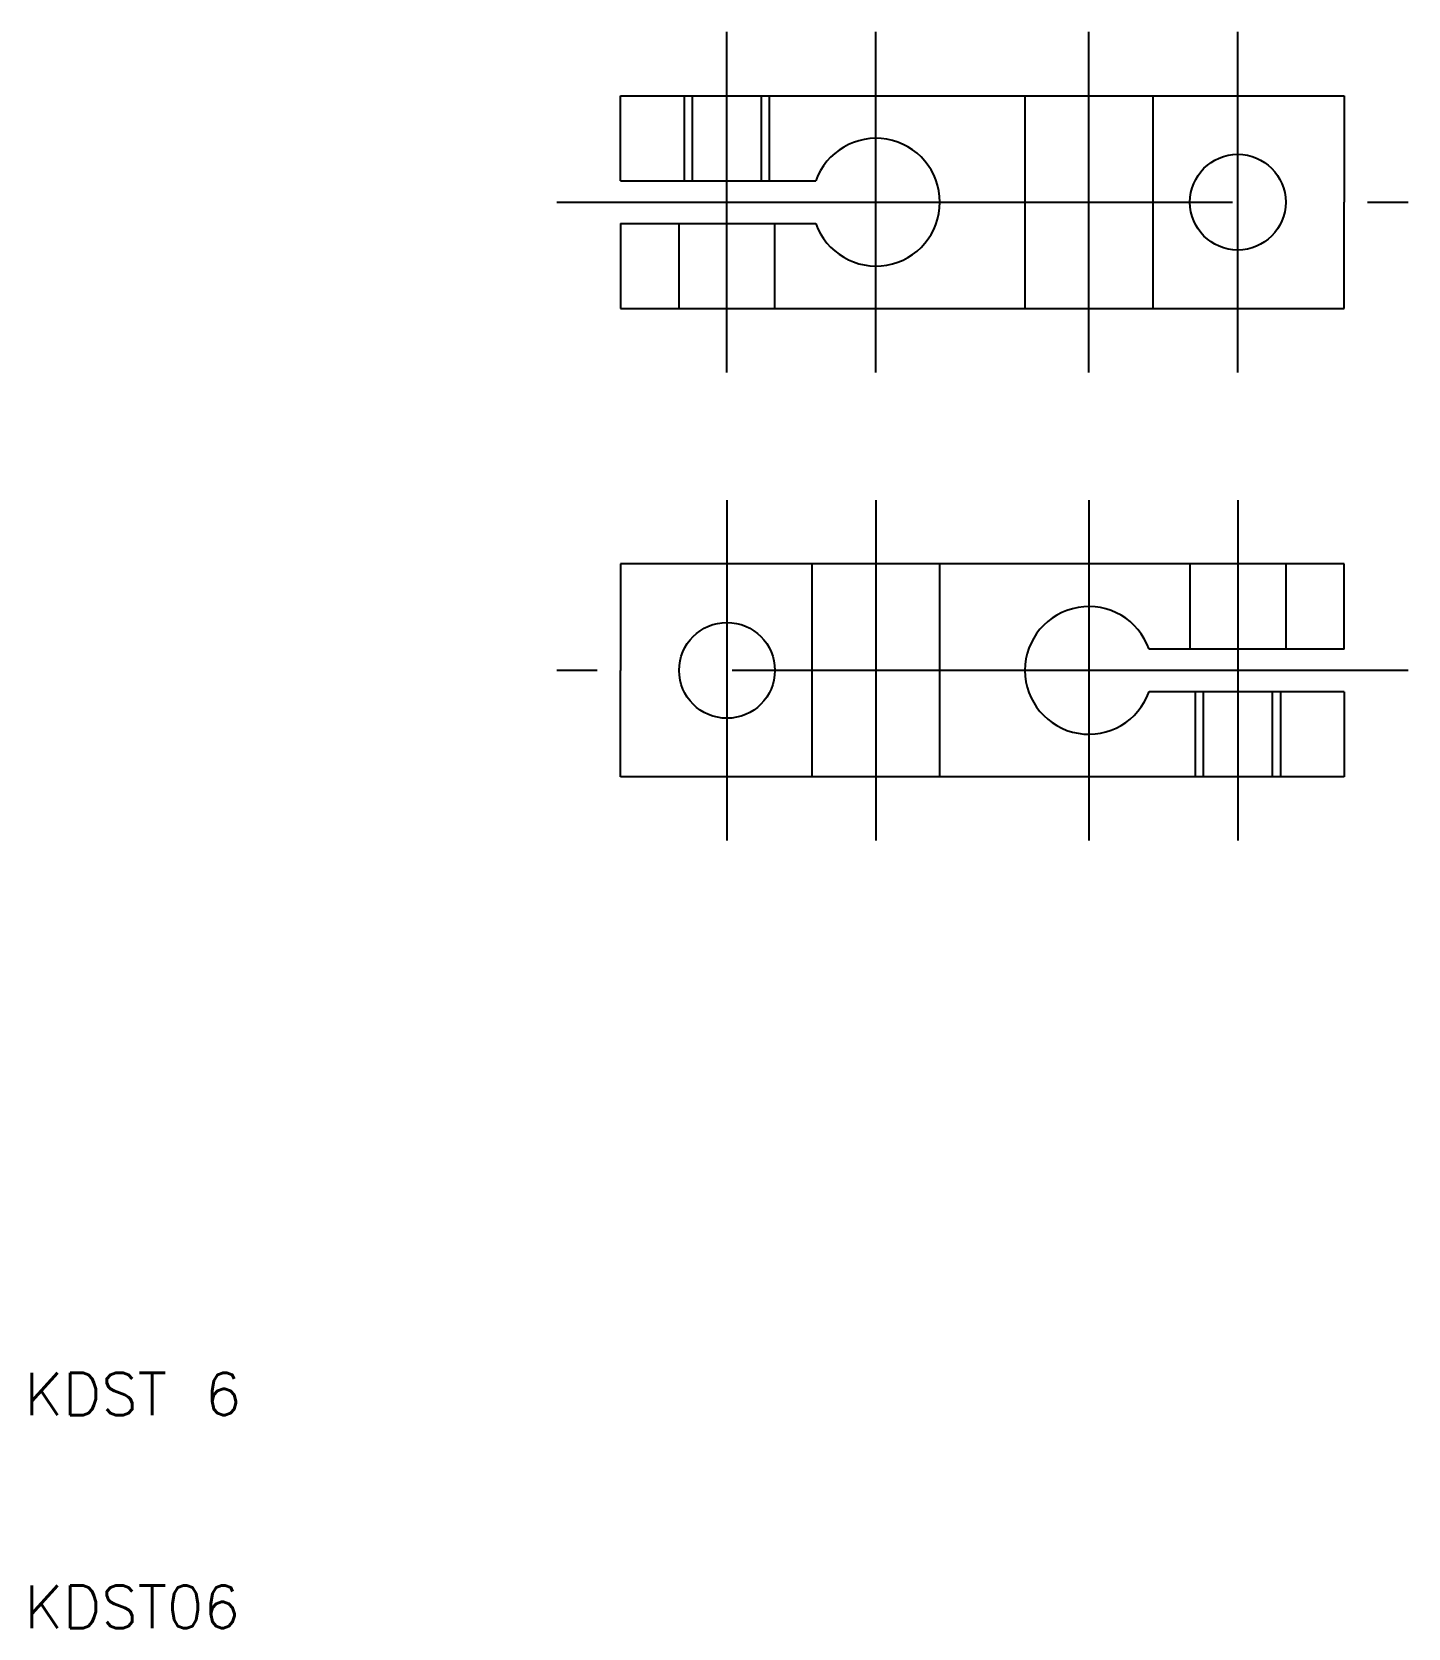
# Model space of a CAD drawing. Extents: x 10.3 to 75, y 10 to 85.
import ezdxf

# ---------------------------------------------------------------- set-up
doc = ezdxf.new("R2010")
doc.units = 0
doc.linetypes.add('CENTER', pattern=[50.8, 31.75, -6.35, 6.35, -6.35])
doc.linetypes.add('DASHED', pattern=[19.05, 12.7, -6.35])
doc.layers.get('0').update_dxf_attribs({"linetype": 'CONTINUOUS'})
doc.layers.add('CENTER', color=1, linetype='CENTER')
doc.styles.get("Standard").update_dxf_attribs({"font": 'txt.shx'})

msp = doc.modelspace()

# ---------------------------------------------------------------- linework, layer by layer
for p, q in [((38, 82), (72, 82)), ((38, 78), (38, 82)), ((72, 82), (72, 77)), ((38, 78), (47.172, 78)), ((72, 72), (72, 77)), ((38, 76), (38, 72)), ((38, 76), (47.172, 76)), ((38, 72), (72, 72)), ((38, 60), (38, 55)), ((72, 60), (38, 60)), ((72, 56), (72, 60)), ((72, 56), (62.828, 56)), ((38, 50), (38, 55)), ((72, 54), (62.828, 54)), ((72, 54), (72, 50)), ((72, 50), (38, 50))]:
    msp.add_line(p, q)
at = {"color": 3, "linetype": 'DASHED'}
for p, q in [((41, 78), (41, 82)), ((41.379, 78), (41.379, 82)), ((44.621, 78), (44.621, 82)), ((45, 78), (45, 82)), ((57, 82), (57, 72)), ((63, 82), (63, 72)), ((40.75, 72), (40.75, 76)), ((45.25, 72), (45.25, 76)), ((47, 50), (47, 60)), ((53, 50), (53, 60)), ((64.75, 60), (64.75, 56)), ((69.25, 60), (69.25, 56)), ((65, 54), (65, 50)), ((65.379, 54), (65.379, 50)), ((68.621, 54), (68.621, 50)), ((69, 54), (69, 50))]:
    msp.add_line(p, q, dxfattribs=at)
for centre in [(67, 77), (43, 55)]:
    msp.add_circle(centre, 2.25)
for centre, start, end in [((50, 77), 199.47122, 160.52878), ((60, 55), 19.47122, 340.52878)]:
    msp.add_arc(centre, 3, start, end)
at = {"layer": 'CENTER'}
for p, q in [((43, 69), (43, 85)), ((50, 69), (50, 85)), ((60, 69), (60, 85)), ((67, 69), (67, 85)), ((35, 77), (75, 77)), ((43, 63), (43, 47)), ((50, 63), (50, 47)), ((60, 63), (60, 47)), ((67, 63), (67, 47)), ((75, 55), (35, 55))]:
    msp.add_line(p, q, dxfattribs=at)

# ---------------------------------------------------------------- texts
for s, p in [('KDST 6', (10, 20)), ('KDST06', (10, 10))]:
    msp.add_text(s, height=2).set_placement(p)

doc.saveas('drawing.dxf')
